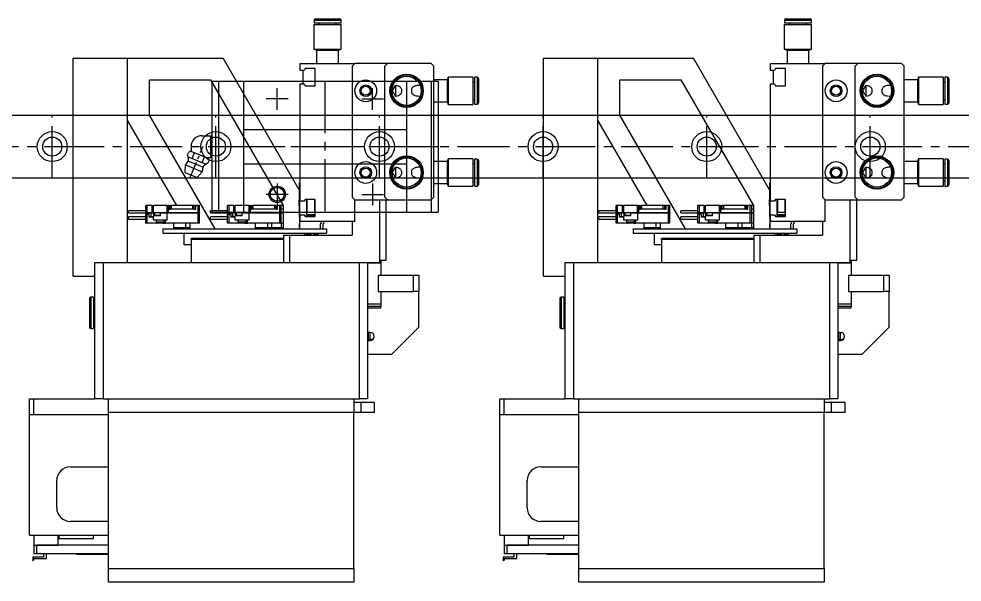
# Model space of a CAD drawing. Extents: x 500 to 100500, y -14500 to 21140.
# Drawn here: x 14296.5 to 14642.4, y -6955.8 to -6749.1 of the extents above; entities that cross this region are included whole.
import ezdxf

# ---------------------------------------------------------------- set-up
doc = ezdxf.new("R2010")
doc.units = 0
doc.linetypes.add('CENTER', pattern=[10.16, 6.35, -1.27, 1.27, -1.27])
doc.linetypes.add('CENTER2', pattern=[28.575, 19.05, -3.175, 3.175, -3.175])
doc.layers.get('0').update_dxf_attribs({"linetype": 'CONTINUOUS'})
doc.layers.add('D', color=7, linetype='CONTINUOUS')
doc.layers.add('M06SMMF-001B', color=7, linetype='CONTINUOUS')

# ---------------------------------------------------------------- blocks, each defined once
blk = doc.blocks.new('KA$C1F1B3A11')
at = {"color": 181, "linetype": 'Continuous'}
for p, q in [((-41.5, 24), (41.5, 24)), ((-41.5, 24), (-41.5, -24)), ((-39.00018, 24), (-39.00018, -24)), ((-29.90009, 24), (-29.90009, -24)), ((29.90007, 24), (29.90007, -24)), ((39.0002, 24), (39.0002, -24)), ((41.5, 24), (41.5, -24)), ((-45.10008, 4), (-41.80017, 4)), ((-41.80019, 4), (-41.5, 4)), ((-41.80017, -4.00002), (-41.80017, 3.99998)), ((-29.90009, 6.29687), (29.90007, 6.29687)), ((-49.10008, 0), (-49.10008, -1.67212)), ((-50.37692, -2.96181), (-49.96225, -1.96075)), ((-49.18282, -1.63791), (-49.96227, -1.96076)), ((-49.18282, -1.63785), (-42.8175, -4.27444)), ((-48.73962, -4.28941), (-47.86705, -2.18284)), ((-51.3174, -9.52155), (-51.11563, -6.68266)), ((-51.11563, -6.68266), (-45.01804, -9.20837)), ((-50.14713, -3.7064), (-43.59834, -6.41899)), ((-49.98537, -5.26051), (-44.81165, -7.40355)), ((-45.00584, -5.83599), (-44.13327, -3.72942)), ((-43.48006, -4), (-41.80017, -4)), ((-42.90933, -6.05499), (-42.49467, -5.05393)), ((-42.49466, -5.05394), (-42.81752, -4.27448)), ((-41.80019, -4), (-41.5, -4)), ((-29.90009, -6.29689), (29.90007, -6.29689)), ((-51.3174, -9.52156), (-46.88278, -11.35844)), ((-46.88277, -11.35844), (-45.01802, -9.20837)), ((-41.5, -24), (41.5, -24))]:
    blk.add_line(p, q, dxfattribs=at)
at = {"color": 1, "linetype": 'CENTER2'}
for p, q in [((-17.5, 13.5), (-17.5, 21.5)), ((0, 24), (0, -24)), ((17.49998, 13.5), (17.49998, 21.5)), ((-13.5, 17.5), (-21.5, 17.5)), ((13.49998, 17.5), (21.49998, 17.5)), ((41.5, 0), (-41.5, 0)), ((-17.5, -13.5), (-17.5, -21.5)), ((17.49998, -13.5), (17.49998, -21.5)), ((-13.5, -17.5), (-21.5, -17.5)), ((13.49998, -17.5), (21.49998, -17.5))]:
    blk.add_line(p, q, dxfattribs=at)
at = {"color": 181, "linetype": 'CENTER'}
blk.add_line((-49.54832, -11.52213), (-44.68303, 0.22376), dxfattribs=at)
at = {"color": 181, "linetype": 'Continuous'}
for radius in [3, 2.55]:
    blk.add_circle((-17.5, -17.5), radius, dxfattribs=at)
for centre, radius, start, end in [((-45.10008, 0), 4, 90, 180), ((-37.55043, 2), 4.24977, 158.33547, 201.66453), ((-55.98318, -5.09943), 6, 2.433665, 20.87177), ((-37.55031, -2), 4.24989, 158.33598, 201.66393), ((-48.06683, -7.94553), 3.3, 131.58036, 157.49996), ((-50.78789, -4.87863), 0.8, 311.57972, 2.432804), ((-40.45665, -11.53073), 6, 114.12778, 132.5663), ((-48.06683, -7.94553), 3.3, 337.49996, 3.419604), ((-43.97415, -7.70097), 0.8, 132.56744, 183.42043)]:
    blk.add_arc(centre, radius, start, end, dxfattribs=at)
blk = doc.blocks.new('KA$C71AE73A2')
at = {"color": 150, "linetype": 'Continuous'}
for p, q in [((0, 11.5), (59.999998, 11.5)), ((0, -11.50015), (59.999998, -11.50015))]:
    blk.add_line(p, q, dxfattribs=at)
at = {"color": 1, "linetype": 'CENTER2'}
for p, q in [((0, 11.5), (0, -11.50015)), ((59.999998, 11.5), (59.999998, -11.50015)), ((0, 0), (59.999998, 0))]:
    blk.add_line(p, q, dxfattribs=at)
at = {"color": 150, "linetype": 'Continuous'}
for centre, radius, start, end in [((0, 0), 5.5, 270, 90), ((0, 0), 3.5, 270, 90), ((59.999998, 0), 5.5, 90, 270), ((59.999998, 0), 3.5, 90, 270)]:
    blk.add_arc(centre, radius, start, end, dxfattribs=at)
blk = doc.blocks.new('KF4X')
at = {"color": 7, "linetype": 'Continuous', "xscale": -1, "rotation": 180}
for p in [(88385.38, -119640.32, 69.39), (88445.38, -119640.32, 69.39), (88505.38, -119640.32, 69.39), (88565.38, -119640.32, 69.39), (88625.38, -119640.32, 69.39), (88685.38, -119640.32, 69.39), (88745.38, -119640.32, 69.39)]:
    blk.add_blockref('KA$C71AE73A2', p, dxfattribs=at)
blk = doc.blocks.new('KSKDKFK')
at = {"layer": 'M06SMMF-001B'}
blk.add_blockref('KF4X', (-105004.29, 93106.14, -121.77), dxfattribs=at)
blk = doc.blocks.new('probe card r')
at = {"color": 6}
for p, q in [((15496.63, -88260.95, 10.47), (15496.63, -88269.99, 10.47)), ((15496.63, -88260.95, 10.47), (15506.63, -88260.95, 10.47)), ((15496.68, -88259.35, 10.47), (15496.68, -88260.35, 10.47)), ((15496.68, -88259.35, 10.47), (15506.58, -88259.35, 10.47)), ((15496.68, -88260.35, 10.47), (15506.58, -88260.35, 10.47)), ((15497.18, -88258.85, 10.47), (15506.08, -88258.85, 10.47)), ((15498.48, -88260.35, 10.47), (15498.48, -88260.95, 10.47)), ((15504.78, -88260.95, 10.47), (15504.78, -88260.35, 10.47)), ((15506.58, -88260.35, 10.47), (15506.58, -88259.35, 10.47)), ((15506.63, -88269.99, 10.47), (15506.63, -88260.95, 10.47)), ((15496.63, -88269.99, 10.47), (15497.63, -88270.35, 10.47)), ((15496.63, -88269.99, 10.47), (15506.63, -88269.99, 10.47)), ((15497.63, -88270.35, 10.47), (15497.63, -88275.25, 10.47)), ((15497.63, -88270.35, 10.47), (15505.63, -88270.35, 10.47)), ((15505.63, -88270.35, 10.47), (15506.63, -88269.99, 10.47)), ((15505.63, -88275.25, 10.47), (15505.63, -88270.35, 10.47)), ((15408.3, -88353.25, 10.47), (15408.3, -88273.25, 10.47)), ((15408.3, -88273.25, 10.47), (15428.3, -88273.25, 10.47)), ((15428.3, -88273.25, 10.47), (15463.3, -88273.25, 10.47)), ((15428.3, -88348.25, 10.47), (15428.3, -88273.25, 10.47)), ((15491.21, -88321.6, 10.47), (15463.3, -88273.25, 10.47)), ((15491.63, -88277.75, 10.47), (15491.63, -88275.25, 10.47)), ((15491.63, -88275.25, 10.47), (15511.63, -88275.25, 10.47)), ((15493.05, -88277.75, 10.47), (15491.63, -88277.75, 10.47)), ((15492.63, -88282.75, 10.47), (15492.63, -88277.75, 10.47)), ((15493.43, -88277.1, 10.47), (15493.05, -88277.75, 10.47)), ((15497.03, -88277.1, 10.47), (15493.43, -88277.1, 10.47)), ((15497.03, -88283.4, 10.47), (15497.03, -88277.1, 10.47)), ((15511.63, -88275.25, 10.47), (15510.63, -88276.25, 10.47)), ((15510.63, -88276.25, 10.47), (15510.63, -88324.25, 10.47)), ((15523.63, -88275.25, 10.47), (15511.63, -88275.25, 10.47)), ((15523.63, -88275.25, 10.47), (15522.63, -88276.25, 10.47)), ((15522.63, -88324.25, 10.47), (15522.63, -88276.25, 10.47)), ((15539.63, -88275.25, 10.47), (15523.63, -88275.25, 10.47)), ((15540.63, -88276.25, 10.47), (15539.63, -88275.25, 10.47)), ((15540.63, -88324.25, 10.47), (15540.63, -88276.25, 10.47)), ((15436.3, -88281.25, 10.47), (15458.68, -88281.25, 10.47)), ((15436.3, -88294.15, 10.47), (15436.3, -88281.25, 10.47)), ((15458.68, -88281.25, 10.47), (15485.3, -88327.36, 10.47)), ((15545.53, -88281.25, 10.47), (15540.63, -88281.25, 10.47)), ((15545.89, -88280.25, 10.47), (15545.53, -88281.25, 10.47)), ((15545.53, -88281.25, 10.47), (15545.53, -88287.3, 10.47)), ((15554.93, -88280.25, 10.47), (15545.89, -88280.25, 10.47)), ((15545.89, -88280.25, 10.47), (15545.89, -88287.81, 10.47)), ((15554.93, -88280.25, 10.47), (15554.93, -88287.81, 10.47)), ((15556.53, -88280.3, 10.47), (15555.53, -88280.3, 10.47)), ((15555.53, -88280.3, 10.47), (15555.53, -88287.79, 10.47)), ((15556.53, -88280.3, 10.47), (15556.53, -88287.79, 10.47)), ((15557.03, -88280.8, 10.47), (15557.03, -88287.53, 10.47)), ((15491.63, -88325.75, 10.47), (15491.63, -88282.75, 10.47)), ((15491.63, -88282.75, 10.47), (15493.05, -88282.75, 10.47)), ((15493.05, -88282.75, 10.47), (15493.43, -88283.4, 10.47)), ((15493.43, -88283.4, 10.47), (15497.03, -88283.4, 10.47)), ((15526.63, -88287.29, 10.47), (15526.63, -88283.22, 10.47)), ((15555.53, -88282.1, 10.47), (15554.93, -88282.1, 10.47)), ((15545.53, -88287.3, 10.47), (15545.53, -88289.25, 10.47)), ((15545.89, -88287.81, 10.47), (15545.89, -88290.25, 10.47)), ((15554.93, -88287.81, 10.47), (15554.93, -88290.25, 10.47)), ((15554.93, -88288.4, 10.47), (15555.53, -88288.4, 10.47)), ((15555.53, -88287.79, 10.47), (15555.53, -88290.2, 10.47)), ((15556.53, -88287.79, 10.47), (15556.53, -88290.2, 10.47)), ((15557.03, -88287.53, 10.47), (15557.03, -88289.7, 10.47)), ((15540.63, -88289.25, 10.47), (15545.53, -88289.25, 10.47)), ((15545.53, -88289.25, 10.47), (15545.89, -88290.25, 10.47)), ((15545.89, -88290.25, 10.47), (15554.93, -88290.25, 10.47)), ((15555.53, -88290.2, 10.47), (15556.53, -88290.2, 10.47)), ((15460.38, -88335.85, 10.47), (15436.3, -88294.15, 10.47)), ((15428.3, -88296.29, 10.47), (15446.26, -88327.39, 10.47)), ((15491.63, -88308.85, 10.47), (15491.61, -88308.85, 10.47)), ((15491.61, -88309.99, 10.47), (15491.61, -88308.85, 10.47)), ((15491.61, -88318.35, 10.47), (15491.61, -88309.99, 10.47)), ((15491.63, -88309.99, 10.47), (15491.61, -88309.99, 10.47)), ((15526.63, -88317.29, 10.47), (15526.63, -88313.22, 10.47)), ((15545.53, -88311.25, 10.47), (15540.63, -88311.25, 10.47)), ((15545.89, -88310.25, 10.47), (15545.53, -88311.25, 10.47)), ((15545.53, -88311.25, 10.47), (15545.53, -88313.76, 10.47)), ((15554.93, -88310.25, 10.47), (15545.89, -88310.25, 10.47)), ((15545.89, -88310.25, 10.47), (15545.89, -88313.39, 10.47)), ((15554.93, -88310.25, 10.47), (15554.93, -88313.39, 10.47)), ((15555.53, -88312.1, 10.47), (15554.93, -88312.1, 10.47)), ((15556.53, -88310.3, 10.47), (15555.53, -88310.3, 10.47)), ((15555.53, -88310.3, 10.47), (15555.53, -88313.41, 10.47)), ((15556.53, -88310.3, 10.47), (15556.53, -88313.41, 10.47)), ((15557.03, -88310.8, 10.47), (15557.03, -88313.6, 10.47)), ((15545.53, -88313.76, 10.47), (15545.53, -88319.25, 10.47)), ((15545.89, -88313.39, 10.47), (15545.89, -88320.25, 10.47)), ((15554.93, -88313.39, 10.47), (15554.93, -88320.25, 10.47)), ((15555.53, -88313.41, 10.47), (15555.53, -88320.2, 10.47)), ((15556.53, -88313.41, 10.47), (15556.53, -88320.2, 10.47)), ((15557.03, -88313.6, 10.47), (15557.03, -88319.7, 10.47)), ((15491.21, -88319.15, 10.47), (15491.51, -88319.15, 10.47)), ((15491.21, -88319.15, 10.47), (15491.21, -88325.28, 10.47)), ((15491.51, -88331.09, 10.47), (15491.51, -88318.85, 10.47)), ((15491.51, -88318.85, 10.47), (15491.63, -88318.85, 10.47)), ((15491.63, -88318.35, 10.47), (15491.61, -88318.35, 10.47)), ((15540.63, -88319.25, 10.47), (15545.53, -88319.25, 10.47)), ((15545.53, -88319.25, 10.47), (15545.89, -88320.25, 10.47)), ((15554.93, -88318.4, 10.47), (15555.53, -88318.4, 10.47)), ((15545.89, -88320.25, 10.47), (15554.93, -88320.25, 10.47)), ((15555.53, -88320.2, 10.47), (15556.53, -88320.2, 10.47)), ((15491.21, -88325.28, 10.47), (15491.51, -88325.28, 10.47)), ((15491.21, -88327.42, 10.47), (15491.21, -88325.28, 10.47)), ((15493.05, -88325.75, 10.47), (15491.63, -88325.75, 10.47)), ((15493.43, -88325.1, 10.47), (15493.05, -88325.75, 10.47)), ((15497.03, -88325.1, 10.47), (15493.43, -88325.1, 10.47)), ((15494.01, -88330.75, 10.47), (15494.01, -88325.1, 10.47)), ((15494.21, -88329.75, 10.47), (15494.21, -88325.1, 10.47)), ((15497.01, -88329.75, 10.47), (15497.01, -88325.1, 10.47)), ((15497.03, -88331.4, 10.47), (15497.03, -88325.1, 10.47)), ((15510.63, -88324.25, 10.47), (15511.63, -88325.25, 10.47)), ((15511.63, -88325.25, 10.47), (15523.63, -88325.25, 10.47)), ((15511.63, -88333.25, 10.47), (15511.63, -88325.25, 10.47)), ((15520.63, -88325.25, 10.47), (15520.63, -88348.25, 10.47)), ((15522.63, -88324.25, 10.47), (15523.63, -88325.25, 10.47)), ((15523.18, -88347.45, 10.47), (15523.18, -88325.25, 10.47)), ((15523.63, -88325.25, 10.47), (15539.63, -88325.25, 10.47)), ((15539.63, -88325.25, 10.47), (15540.63, -88324.25, 10.47)), ((15434.98, -88329.24, 10.47), (15428.64, -88329.24, 10.47)), ((15428.64, -88330.01, 10.47), (15428.64, -88329.24, 10.47)), ((15428.64, -88330.01, 10.47), (15436.94, -88330.01, 10.47)), ((15434.98, -88330.01, 10.47), (15434.98, -88327.39, 10.47)), ((15435.49, -88327.39, 10.47), (15434.98, -88327.39, 10.47)), ((15435.49, -88330.01, 10.47), (15434.98, -88330.01, 10.47)), ((15435.49, -88330.01, 10.47), (15435.49, -88327.39, 10.47)), ((15437.27, -88327.39, 10.47), (15435.49, -88327.39, 10.47)), ((15437.27, -88330.01, 10.47), (15435.49, -88330.01, 10.47)), ((15436.94, -88331.55, 10.47), (15436.94, -88330.01, 10.47)), ((15437.27, -88330.01, 10.47), (15437.27, -88327.39, 10.47)), ((15437.27, -88327.39, 10.47), (15437.78, -88327.39, 10.47)), ((15437.27, -88330.01, 10.47), (15437.78, -88330.01, 10.47)), ((15437.78, -88330.01, 10.47), (15437.78, -88327.39, 10.47)), ((15442.82, -88327.39, 10.47), (15437.78, -88327.39, 10.47)), ((15442.82, -88330.01, 10.47), (15437.78, -88330.01, 10.47)), ((15437.86, -88331.15, 10.47), (15437.86, -88330.01, 10.47)), ((15438.29, -88331.02, 10.47), (15438.29, -88330.01, 10.47)), ((15440.32, -88331.15, 10.47), (15440.32, -88330.13, 10.47)), ((15442.86, -88330.13, 10.47), (15440.32, -88330.13, 10.47)), ((15442.35, -88330.13, 10.47), (15442.35, -88330.01, 10.47)), ((15442.77, -88330.13, 10.47), (15442.77, -88330.01, 10.47)), ((15442.82, -88330.01, 10.47), (15442.82, -88327.39, 10.47)), ((15442.82, -88327.39, 10.47), (15443.32, -88327.39, 10.47)), ((15442.82, -88330.01, 10.47), (15443.32, -88330.01, 10.47)), ((15442.86, -88332.67, 10.47), (15442.86, -88330.13, 10.47)), ((15454.16, -88330.13, 10.47), (15442.86, -88330.13, 10.47)), ((15443.32, -88330.01, 10.47), (15443.32, -88327.39, 10.47)), ((15443.38, -88327.39, 10.47), (15443.32, -88327.39, 10.47)), ((15454.16, -88330.01, 10.47), (15443.32, -88330.01, 10.47)), ((15443.38, -88328.66, 10.47), (15443.38, -88327.39, 10.47)), ((15443.38, -88327.39, 10.47), (15443.89, -88327.39, 10.47)), ((15443.38, -88328.66, 10.47), (15443.89, -88328.66, 10.47)), ((15443.89, -88328.66, 10.47), (15443.89, -88327.39, 10.47)), ((15444.4, -88327.39, 10.47), (15443.89, -88327.39, 10.47)), ((15444.4, -88328.66, 10.47), (15443.89, -88328.66, 10.47)), ((15444.4, -88328.66, 10.47), (15444.4, -88327.39, 10.47)), ((15452.26, -88327.39, 10.47), (15444.4, -88327.39, 10.47)), ((15452.26, -88328.66, 10.47), (15444.4, -88328.66, 10.47)), ((15451.6, -88330.13, 10.47), (15451.6, -88330.01, 10.47)), ((15451.88, -88330.13, 10.47), (15451.88, -88330.01, 10.47)), ((15452.26, -88328.66, 10.47), (15452.26, -88327.39, 10.47)), ((15452.76, -88327.39, 10.47), (15452.26, -88327.39, 10.47)), ((15452.76, -88328.66, 10.47), (15452.26, -88328.66, 10.47)), ((15452.76, -88328.66, 10.47), (15452.76, -88327.39, 10.47)), ((15452.76, -88327.39, 10.47), (15453.27, -88327.39, 10.47)), ((15452.76, -88328.66, 10.47), (15453.27, -88328.66, 10.47)), ((15453.27, -88328.66, 10.47), (15453.27, -88327.39, 10.47)), ((15454.16, -88327.39, 10.47), (15453.27, -88327.39, 10.47)), ((15453.4, -88330.13, 10.47), (15453.4, -88330.01, 10.47)), ((15453.53, -88330.13, 10.47), (15453.53, -88330.01, 10.47)), ((15454.16, -88330.01, 10.47), (15454.16, -88327.39, 10.47)), ((15454.67, -88327.39, 10.47), (15454.16, -88327.39, 10.47)), ((15454.67, -88330.01, 10.47), (15454.16, -88330.01, 10.47)), ((15454.16, -88333.82, 10.47), (15454.16, -88330.13, 10.47)), ((15454.67, -88330.13, 10.47), (15454.16, -88330.13, 10.47)), ((15454.67, -88330.01, 10.47), (15454.67, -88327.39, 10.47)), ((15454.67, -88330.01, 10.47), (15454.67, -88330.13, 10.47)), ((15454.67, -88333.82, 10.47), (15454.67, -88330.13, 10.47)), ((15464.98, -88329.24, 10.47), (15458.64, -88329.24, 10.47)), ((15458.64, -88330.01, 10.47), (15458.64, -88329.24, 10.47)), ((15458.64, -88330.01, 10.47), (15466.94, -88330.01, 10.47)), ((15464.98, -88330.01, 10.47), (15464.98, -88327.39, 10.47)), ((15465.49, -88327.39, 10.47), (15464.98, -88327.39, 10.47)), ((15465.49, -88330.01, 10.47), (15464.98, -88330.01, 10.47)), ((15465.49, -88330.01, 10.47), (15465.49, -88327.39, 10.47)), ((15467.27, -88327.39, 10.47), (15465.49, -88327.39, 10.47)), ((15467.27, -88330.01, 10.47), (15465.49, -88330.01, 10.47)), ((15466.94, -88331.55, 10.47), (15466.94, -88330.01, 10.47)), ((15467.27, -88330.01, 10.47), (15467.27, -88327.39, 10.47)), ((15467.27, -88327.39, 10.47), (15467.78, -88327.39, 10.47)), ((15467.27, -88330.01, 10.47), (15467.78, -88330.01, 10.47)), ((15467.78, -88330.01, 10.47), (15467.78, -88327.39, 10.47)), ((15472.82, -88327.39, 10.47), (15467.78, -88327.39, 10.47)), ((15472.82, -88330.01, 10.47), (15467.78, -88330.01, 10.47)), ((15467.86, -88331.15, 10.47), (15467.86, -88330.01, 10.47)), ((15468.29, -88331.02, 10.47), (15468.29, -88330.01, 10.47)), ((15470.32, -88331.15, 10.47), (15470.32, -88330.13, 10.47)), ((15472.86, -88330.13, 10.47), (15470.32, -88330.13, 10.47)), ((15472.35, -88330.13, 10.47), (15472.35, -88330.01, 10.47)), ((15472.77, -88330.13, 10.47), (15472.77, -88330.01, 10.47)), ((15472.82, -88330.01, 10.47), (15472.82, -88327.39, 10.47)), ((15472.82, -88327.39, 10.47), (15473.32, -88327.39, 10.47)), ((15472.82, -88330.01, 10.47), (15473.32, -88330.01, 10.47)), ((15472.86, -88332.67, 10.47), (15472.86, -88330.13, 10.47)), ((15484.16, -88330.13, 10.47), (15472.86, -88330.13, 10.47)), ((15473.32, -88330.01, 10.47), (15473.32, -88327.39, 10.47)), ((15473.38, -88327.39, 10.47), (15473.32, -88327.39, 10.47)), ((15484.16, -88330.01, 10.47), (15473.32, -88330.01, 10.47)), ((15473.38, -88328.66, 10.47), (15473.38, -88327.39, 10.47)), ((15473.38, -88327.39, 10.47), (15473.89, -88327.39, 10.47)), ((15473.38, -88328.66, 10.47), (15473.89, -88328.66, 10.47)), ((15473.89, -88328.66, 10.47), (15473.89, -88327.39, 10.47)), ((15474.4, -88327.39, 10.47), (15473.89, -88327.39, 10.47)), ((15474.4, -88328.66, 10.47), (15473.89, -88328.66, 10.47)), ((15474.4, -88328.66, 10.47), (15474.4, -88327.39, 10.47)), ((15482.26, -88327.39, 10.47), (15474.4, -88327.39, 10.47)), ((15482.26, -88328.66, 10.47), (15474.4, -88328.66, 10.47)), ((15481.6, -88330.13, 10.47), (15481.6, -88330.01, 10.47)), ((15481.88, -88330.13, 10.47), (15481.88, -88330.01, 10.47)), ((15482.26, -88328.66, 10.47), (15482.26, -88327.39, 10.47)), ((15482.76, -88327.39, 10.47), (15482.26, -88327.39, 10.47)), ((15482.76, -88328.66, 10.47), (15482.26, -88328.66, 10.47)), ((15482.76, -88328.66, 10.47), (15482.76, -88327.39, 10.47)), ((15482.76, -88327.39, 10.47), (15483.27, -88327.39, 10.47)), ((15482.76, -88328.66, 10.47), (15483.27, -88328.66, 10.47)), ((15483.27, -88328.66, 10.47), (15483.27, -88327.39, 10.47)), ((15484.16, -88327.39, 10.47), (15483.27, -88327.39, 10.47)), ((15483.4, -88330.13, 10.47), (15483.4, -88330.01, 10.47)), ((15483.53, -88330.13, 10.47), (15483.53, -88330.01, 10.47)), ((15484.16, -88330.01, 10.47), (15484.16, -88327.39, 10.47)), ((15484.67, -88327.39, 10.47), (15484.16, -88327.39, 10.47)), ((15484.67, -88330.01, 10.47), (15484.16, -88330.01, 10.47)), ((15484.16, -88333.82, 10.47), (15484.16, -88330.13, 10.47)), ((15484.67, -88330.13, 10.47), (15484.16, -88330.13, 10.47)), ((15485.3, -88327.39, 10.47), (15484.67, -88327.39, 10.47)), ((15484.67, -88330.01, 10.47), (15484.67, -88327.39, 10.47)), ((15485.3, -88328.66, 10.47), (15484.67, -88328.66, 10.47)), ((15485.3, -88330.01, 10.47), (15484.67, -88330.01, 10.47)), ((15484.67, -88330.01, 10.47), (15484.67, -88330.13, 10.47)), ((15485.3, -88330.13, 10.47), (15484.67, -88330.13, 10.47)), ((15484.67, -88333.82, 10.47), (15484.67, -88330.13, 10.47)), ((15485.3, -88327.36, 10.47), (15485.3, -88335.85, 10.47)), ((15491.51, -88327.42, 10.47), (15491.21, -88327.42, 10.47)), ((15491.21, -88327.42, 10.47), (15491.21, -88331.67, 10.47)), ((15494.21, -88329.75, 10.47), (15497.01, -88329.75, 10.47)), ((15434.98, -88331.54, 10.47), (15428.64, -88331.54, 10.47)), ((15428.64, -88332.31, 10.47), (15428.64, -88331.54, 10.47)), ((15428.64, -88332.31, 10.47), (15434.98, -88332.31, 10.47)), ((15434.98, -88333.82, 10.47), (15434.98, -88330.57, 10.47)), ((15435.49, -88330.57, 10.47), (15434.98, -88330.57, 10.47)), ((15435.49, -88333.82, 10.47), (15434.98, -88333.82, 10.47)), ((15435.49, -88333.82, 10.47), (15435.49, -88330.57, 10.47)), ((15436.25, -88330.57, 10.47), (15435.49, -88330.57, 10.47)), ((15438.87, -88333.82, 10.47), (15435.49, -88333.82, 10.47)), ((15436.25, -88331.56, 10.47), (15436.25, -88330.57, 10.47)), ((15436.94, -88331.54, 10.47), (15436.25, -88331.54, 10.47)), ((15437.78, -88331.56, 10.47), (15436.25, -88331.56, 10.47)), ((15437.78, -88331.55, 10.47), (15436.94, -88331.55, 10.47)), ((15437.78, -88332.67, 10.47), (15437.78, -88331.15, 10.47)), ((15440.32, -88331.15, 10.47), (15437.78, -88331.15, 10.47)), ((15442.86, -88332.67, 10.47), (15437.78, -88332.67, 10.47)), ((15440.32, -88331.02, 10.47), (15438.29, -88331.02, 10.47)), ((15438.63, -88331.15, 10.47), (15438.63, -88331.02, 10.47)), ((15438.87, -88333.82, 10.47), (15438.87, -88332.67, 10.47)), ((15438.87, -88333.82, 10.47), (15439.12, -88333.82, 10.47)), ((15438.92, -88333.31, 10.47), (15438.92, -88332.67, 10.47)), ((15438.92, -88333.31, 10.47), (15440.75, -88333.31, 10.47)), ((15439.3, -88333.69, 10.47), (15439.73, -88333.69, 10.47)), ((15439.37, -88333.82, 10.47), (15439.37, -88333.69, 10.47)), ((15439.49, -88331.15, 10.47), (15439.49, -88331.02, 10.47)), ((15440.75, -88333.31, 10.47), (15441.72, -88333.31, 10.47)), ((15441.15, -88333.69, 10.47), (15441.33, -88333.69, 10.47)), ((15441.27, -88333.82, 10.47), (15441.27, -88333.69, 10.47)), ((15441.27, -88333.82, 10.47), (15442.22, -88333.82, 10.47)), ((15441.72, -88333.31, 10.47), (15441.72, -88332.67, 10.47)), ((15442.22, -88333.82, 10.47), (15442.22, -88332.67, 10.47)), ((15454.16, -88333.82, 10.47), (15442.22, -88333.82, 10.47)), ((15445.23, -88335.59, 10.47), (15445.23, -88333.82, 10.47)), ((15449.68, -88335.59, 10.47), (15449.68, -88333.82, 10.47)), ((15451.2, -88335.59, 10.47), (15451.2, -88333.82, 10.47)), ((15454.67, -88333.82, 10.47), (15454.16, -88333.82, 10.47)), ((15464.98, -88331.54, 10.47), (15458.64, -88331.54, 10.47)), ((15458.64, -88332.31, 10.47), (15458.64, -88331.54, 10.47)), ((15458.64, -88332.31, 10.47), (15464.98, -88332.31, 10.47)), ((15464.98, -88333.82, 10.47), (15464.98, -88330.57, 10.47)), ((15465.49, -88330.57, 10.47), (15464.98, -88330.57, 10.47)), ((15465.49, -88333.82, 10.47), (15464.98, -88333.82, 10.47)), ((15465.49, -88333.82, 10.47), (15465.49, -88330.57, 10.47)), ((15466.25, -88330.57, 10.47), (15465.49, -88330.57, 10.47)), ((15468.87, -88333.82, 10.47), (15465.49, -88333.82, 10.47)), ((15466.25, -88331.56, 10.47), (15466.25, -88330.57, 10.47)), ((15466.94, -88331.54, 10.47), (15466.25, -88331.54, 10.47)), ((15467.78, -88331.56, 10.47), (15466.25, -88331.56, 10.47)), ((15467.78, -88331.55, 10.47), (15466.94, -88331.55, 10.47)), ((15467.78, -88332.67, 10.47), (15467.78, -88331.15, 10.47)), ((15470.32, -88331.15, 10.47), (15467.78, -88331.15, 10.47)), ((15472.86, -88332.67, 10.47), (15467.78, -88332.67, 10.47)), ((15470.32, -88331.02, 10.47), (15468.29, -88331.02, 10.47)), ((15468.63, -88331.15, 10.47), (15468.63, -88331.02, 10.47)), ((15468.87, -88333.82, 10.47), (15468.87, -88332.67, 10.47)), ((15468.87, -88333.82, 10.47), (15469.12, -88333.82, 10.47)), ((15468.92, -88333.31, 10.47), (15468.92, -88332.67, 10.47)), ((15468.92, -88333.31, 10.47), (15470.75, -88333.31, 10.47)), ((15469.3, -88333.69, 10.47), (15469.73, -88333.69, 10.47)), ((15469.37, -88333.82, 10.47), (15469.37, -88333.69, 10.47)), ((15469.49, -88331.15, 10.47), (15469.49, -88331.02, 10.47)), ((15470.75, -88333.31, 10.47), (15471.72, -88333.31, 10.47)), ((15471.15, -88333.69, 10.47), (15471.33, -88333.69, 10.47)), ((15471.27, -88333.82, 10.47), (15471.27, -88333.69, 10.47)), ((15471.27, -88333.82, 10.47), (15472.22, -88333.82, 10.47)), ((15471.72, -88333.31, 10.47), (15471.72, -88332.67, 10.47)), ((15472.22, -88333.82, 10.47), (15472.22, -88332.67, 10.47)), ((15484.16, -88333.82, 10.47), (15472.22, -88333.82, 10.47)), ((15475.23, -88335.59, 10.47), (15475.23, -88333.82, 10.47)), ((15479.68, -88335.59, 10.47), (15479.68, -88333.82, 10.47)), ((15481.2, -88335.59, 10.47), (15481.2, -88333.82, 10.47)), ((15484.67, -88333.82, 10.47), (15484.16, -88333.82, 10.47)), ((15485.3, -88333.82, 10.47), (15484.67, -88333.82, 10.47)), ((15484.68, -88335.59, 10.47), (15484.68, -88333.82, 10.47)), ((15491.21, -88331.67, 10.47), (15491.51, -88331.67, 10.47)), ((15491.51, -88333.95, 10.47), (15491.21, -88333.95, 10.47)), ((15491.21, -88333.95, 10.47), (15491.21, -88335.35, 10.47)), ((15491.51, -88331.09, 10.47), (15491.63, -88331.09, 10.47)), ((15491.51, -88335.85, 10.47), (15491.51, -88331.09, 10.47)), ((15491.63, -88333.25, 10.47), (15491.63, -88330.75, 10.47)), ((15491.63, -88330.75, 10.47), (15493.05, -88330.75, 10.47)), ((15510.63, -88333.25, 10.47), (15491.63, -88333.25, 10.47)), ((15493.05, -88330.75, 10.47), (15493.43, -88331.4, 10.47)), ((15493.25, -88331.09, 10.47), (15497.03, -88331.09, 10.47)), ((15493.43, -88331.4, 10.47), (15497.03, -88331.4, 10.47)), ((15497.03, -88330.75, 10.47), (15494.01, -88330.75, 10.47)), ((15499.22, -88333.25, 10.47), (15499.11, -88334.01, 10.47)), ((15500.22, -88333.25, 10.47), (15500.11, -88334.01, 10.47)), ((15510.63, -88333.25, 10.47), (15510.63, -88338.25, 10.47)), ((15511.63, -88333.25, 10.47), (15510.63, -88333.25, 10.47)), ((15441.2, -88335.85, 10.47), (15441.2, -88337.45, 10.47)), ((15441.2, -88335.85, 10.47), (15501.2, -88335.85, 10.47)), ((15449.68, -88335.59, 10.47), (15445.23, -88335.59, 10.47)), ((15445.39, -88335.85, 10.47), (15445.23, -88335.59, 10.47)), ((15449.62, -88335.85, 10.47), (15449.68, -88335.59, 10.47)), ((15451.2, -88335.59, 10.47), (15449.68, -88335.59, 10.47)), ((15451.05, -88335.85, 10.47), (15451.2, -88335.59, 10.47)), ((15451.1, -88335.77, 10.47), (15451.14, -88335.85, 10.47)), ((15479.68, -88335.59, 10.47), (15475.23, -88335.59, 10.47)), ((15475.39, -88335.85, 10.47), (15475.23, -88335.59, 10.47)), ((15479.62, -88335.85, 10.47), (15479.68, -88335.59, 10.47)), ((15481.2, -88335.59, 10.47), (15479.68, -88335.59, 10.47)), ((15481.05, -88335.85, 10.47), (15481.2, -88335.59, 10.47)), ((15484.68, -88335.59, 10.47), (15481.2, -88335.59, 10.47)), ((15484.62, -88335.85, 10.47), (15484.68, -88335.59, 10.47)), ((15485.3, -88335.59, 10.47), (15484.68, -88335.59, 10.47)), ((15491.21, -88335.35, 10.47), (15491.51, -88335.35, 10.47)), ((15498.91, -88334.01, 10.47), (15498.91, -88335.85, 10.47)), ((15499.11, -88334.01, 10.47), (15498.91, -88334.01, 10.47)), ((15499.91, -88334.01, 10.47), (15499.91, -88335.85, 10.47)), ((15500.11, -88334.01, 10.47), (15499.91, -88334.01, 10.47)), ((15501.2, -88335.85, 10.47), (15501.2, -88337.45, 10.47)), ((15441.2, -88337.45, 10.47), (15501.2, -88337.45, 10.47)), ((15449, -88341.75, 10.47), (15449, -88337.45, 10.47)), ((15451.55, -88339.79, 10.47), (15451.55, -88339.49, 10.47)), ((15485.63, -88339.49, 10.47), (15451.55, -88339.49, 10.47)), ((15451.55, -88339.79, 10.47), (15451.55, -88348.25, 10.47)), ((15485.63, -88339.79, 10.47), (15451.55, -88339.79, 10.47)), ((15485.63, -88348.25, 10.47), (15485.63, -88338.25, 10.47)), ((15485.63, -88338.25, 10.47), (15487.63, -88338.25, 10.47)), ((15487.63, -88338.25, 10.47), (15487.63, -88348.25, 10.47)), ((15487.63, -88338.25, 10.47), (15510.63, -88338.25, 10.47)), ((15493.3, -88338.25, 10.47), (15493.3, -88337.45, 10.47)), ((15494.03, -88338.25, 10.47), (15494.03, -88337.45, 10.47)), ((15494.13, -88338.25, 10.47), (15494.13, -88337.45, 10.47)), ((15494.56, -88338.25, 10.47), (15494.56, -88337.45, 10.47)), ((15494.66, -88338.25, 10.47), (15494.66, -88337.45, 10.47)), ((15495.03, -88338.25, 10.47), (15495.03, -88337.45, 10.47)), ((15495.13, -88338.25, 10.47), (15495.13, -88337.45, 10.47)), ((15495.56, -88338.25, 10.47), (15495.56, -88337.45, 10.47)), ((15495.66, -88338.25, 10.47), (15495.66, -88337.45, 10.47)), ((15496.57, -88338.25, 10.47), (15496.57, -88337.45, 10.47)), ((15496.67, -88338.25, 10.47), (15496.67, -88337.45, 10.47)), ((15497.1, -88338.25, 10.47), (15497.1, -88337.45, 10.47)), ((15497.2, -88338.25, 10.47), (15497.2, -88337.45, 10.47)), ((15497.57, -88338.25, 10.47), (15497.57, -88337.45, 10.47)), ((15497.67, -88338.25, 10.47), (15497.67, -88337.45, 10.47)), ((15498.1, -88338.25, 10.47), (15498.1, -88337.45, 10.47)), ((15498.2, -88338.25, 10.47), (15498.2, -88337.45, 10.47)), ((15451.55, -88341.75, 10.47), (15449, -88341.75, 10.47)), ((15520.63, -88347.45, 10.47), (15521.15, -88347.45, 10.47)), ((15521.15, -88347.45, 10.47), (15521.15, -88348.45, 10.47)), ((15521.15, -88347.45, 10.47), (15523.18, -88347.45, 10.47)), ((15416.3, -88398.25, 10.47), (15416.3, -88348.25, 10.47)), ((15416.3, -88348.25, 10.47), (15419.3, -88348.25, 10.47)), ((15419.3, -88348.25, 10.47), (15419.3, -88398.25, 10.47)), ((15419.3, -88348.25, 10.47), (15513.3, -88348.25, 10.47)), ((15513.3, -88398.25, 10.47), (15513.3, -88348.25, 10.47)), ((15513.3, -88348.25, 10.47), (15516.3, -88348.25, 10.47)), ((15516.3, -88348.25, 10.47), (15520.63, -88348.25, 10.47)), ((15516.3, -88348.25, 10.47), (15516.3, -88398.25, 10.47)), ((15521.15, -88348.45, 10.47), (15516.3, -88348.45, 10.47)), ((15521.15, -88348.45, 10.47), (15521.15, -88352.95, 10.47)), ((15408.3, -88353.25, 10.47), (15416.3, -88353.25, 10.47)), ((15520.15, -88352.95, 10.47), (15521.15, -88352.95, 10.47)), ((15520.15, -88352.95, 10.47), (15520.15, -88358.95, 10.47)), ((15520.15, -88352.95, 10.47), (15533.15, -88352.95, 10.47)), ((15533.15, -88358.95, 10.47), (15533.15, -88352.95, 10.47)), ((15533.15, -88352.95, 10.47), (15535.15, -88352.95, 10.47)), ((15535.15, -88352.95, 10.47), (15535.15, -88358.95, 10.47)), ((15414.3, -88361.5, 10.47), (15414.3, -88372, 10.47)), ((15415.8, -88361, 10.47), (15414.8, -88361, 10.47)), ((15414.8, -88361, 10.47), (15414.8, -88372.5, 10.47)), ((15415.8, -88361, 10.47), (15415.8, -88372.5, 10.47)), ((15520.15, -88358.95, 10.47), (15521.15, -88358.95, 10.47)), ((15520.15, -88358.95, 10.47), (15533.15, -88358.95, 10.47)), ((15521.15, -88358.95, 10.47), (15521.15, -88363.45, 10.47)), ((15534.65, -88358.95, 10.47), (15533.15, -88358.95, 10.47)), ((15535.15, -88358.95, 10.47), (15534.65, -88358.95, 10.47)), ((15535.15, -88371.95, 10.47), (15535.15, -88358.95, 10.47)), ((15416.3, -88363.25, 10.47), (15415.8, -88363.25, 10.47)), ((15516.3, -88363.45, 10.47), (15521.15, -88363.45, 10.47)), ((15521.15, -88364.45, 10.47), (15516.3, -88364.45, 10.47)), ((15516.3, -88364.95, 10.47), (15521.15, -88364.95, 10.47)), ((15521.15, -88363.45, 10.47), (15521.15, -88364.45, 10.47)), ((15521.15, -88364.95, 10.47), (15521.15, -88364.45, 10.47)), ((15415.8, -88370.25, 10.47), (15416.3, -88370.25, 10.47)), ((15525.15, -88381.95, 10.47), (15535.15, -88371.95, 10.47)), ((15414.8, -88372.5, 10.47), (15415.8, -88372.5, 10.47)), ((15517.25, -88373.91, 10.47), (15516.62, -88373.91, 10.47)), ((15516.62, -88376.47, 10.47), (15516.62, -88373.91, 10.47)), ((15517.25, -88376.47, 10.47), (15517.25, -88373.91, 10.47)), ((15517.25, -88376.47, 10.47), (15516.62, -88376.47, 10.47)), ((15516.62, -88376.91, 10.47), (15516.62, -88376.47, 10.47)), ((15516.62, -88376.91, 10.47), (15517.25, -88376.91, 10.47)), ((15517.25, -88376.91, 10.47), (15517.25, -88376.47, 10.47)), ((15516.3, -88381.95, 10.47), (15525.15, -88381.95, 10.47)), ((15392.3, -88404.05, 10.47), (15392.3, -88398.25, 10.47)), ((15392.3, -88398.25, 10.47), (15393.8, -88398.25, 10.47)), ((15393.8, -88398.25, 10.47), (15393.8, -88404.05, 10.47)), ((15393.8, -88398.25, 10.47), (15416.3, -88398.25, 10.47)), ((15419.3, -88398.25, 10.47), (15416.3, -88398.25, 10.47)), ((15419.3, -88398.25, 10.47), (15513.3, -88398.25, 10.47)), ((15421.3, -88403.25, 10.47), (15421.3, -88398.25, 10.47)), ((15511.3, -88398.25, 10.47), (15511.3, -88403.25, 10.47)), ((15513.9, -88399.65, 10.47), (15511.3, -88399.65, 10.47)), ((15516.3, -88398.25, 10.47), (15513.3, -88398.25, 10.47)), ((15513.9, -88403.25, 10.47), (15513.9, -88399.65, 10.47)), ((15518.9, -88399.65, 10.47), (15513.9, -88399.65, 10.47)), ((15518.9, -88403.25, 10.47), (15518.9, -88399.65, 10.47)), ((15392.3, -88448.25, 10.47), (15392.3, -88404.05, 10.47)), ((15392.3, -88404.05, 10.47), (15421.3, -88404.05, 10.47)), ((15393.8, -88404.05, 10.47), (15421.3, -88404.05, 10.47)), ((15421.3, -88460.55, 54.46), (15421.3, -88403.25, 10.47)), ((15511.3, -88403.25, 10.47), (15421.3, -88403.25, 10.47)), ((15513.9, -88403.25, 10.47), (15511.3, -88403.25, 10.47)), ((15511.3, -88460.55, 54.46), (15511.3, -88403.25, 10.47)), ((15518.9, -88403.25, 10.47), (15513.9, -88403.25, 10.47)), ((15407.3, -88423.25, 10.47), (15421.3, -88423.25, 10.47)), ((15402.3, -88438.25, 10.47), (15402.3, -88428.25, 10.47)), ((15421.3, -88443.25, 10.47), (15407.3, -88443.25, 10.47)), ((15392.3, -88448.25, 10.47), (15421.3, -88448.25, 10.47)), ((15394.02, -88451.99, 10.47), (15394.02, -88448.25, 10.47)), ((15402.8, -88451.99, 10.47), (15402.8, -88448.25, 10.47)), ((15403.1, -88448.25, 10.47), (15403.1, -88449.55, 10.47)), ((15403.1, -88449.55, 10.47), (15415.8, -88449.55, 10.47)), ((15415.8, -88449.55, 10.47), (15415.8, -88448.25, 10.47)), ((15394.02, -88451.99, 10.47), (15402.8, -88451.99, 10.47)), ((15394.02, -88455.19, 10.47), (15394.02, -88451.99, 10.47)), ((15395.02, -88455.19, 10.47), (15395.02, -88451.99, 10.47)), ((15421.3, -88451.99, 10.47), (15395.02, -88451.99, 10.47)), ((15393.58, -88456.42, 10.47), (15393.58, -88457.65, 10.47)), ((15393.64, -88457.75, 10.47), (15393.58, -88457.66, 10.47)), ((15397.48, -88456.37, 10.47), (15393.63, -88456.37, 10.47)), ((15393.84, -88457.52, 10.47), (15393.67, -88457.75, 10.47)), ((15393.84, -88456.9, 10.47), (15393.84, -88457.52, 10.47)), ((15393.89, -88456.85, 10.47), (15398.44, -88456.85, 10.47)), ((15395.02, -88455.19, 10.47), (15394.02, -88455.19, 10.47)), ((15421.3, -88455.19, 10.47), (15395.02, -88455.19, 10.47)), ((15397.45, -88455.2, 10.47), (15397.45, -88455.19, 10.47)), ((15398.61, -88455.2, 10.47), (15397.45, -88455.2, 10.47)), ((15397.48, -88455.2, 10.47), (15397.48, -88456.37, 10.47)), ((15398.58, -88456.72, 10.47), (15398.58, -88455.2, 10.47)), ((15398.61, -88455.2, 10.47), (15398.61, -88455.19, 10.47)), ((15409.52, -88455.2, 10.47), (15409.52, -88455.19, 10.47)), ((15409.52, -88455.2, 10.47), (15409.52, -88455.3, 10.47)), ((15421.3, -88455.2, 10.47), (15409.52, -88455.2, 10.47)), ((15412.52, -88455.2, 10.47), (15409.52, -88455.2, 10.47)), ((15409.52, -88455.3, 10.47), (15421.3, -88455.3, 10.47)), ((15412.52, -88455.2, 10.47), (15412.52, -88455.19, 10.47)), ((15413.52, -88455.2, 10.47), (15413.52, -88455.19, 10.47)), ((15413.52, -88455.2, 10.47), (15413.52, -88455.3, 10.47)), ((15413.52, -88455.2, 10.47), (15421.3, -88455.2, 10.47)), ((15416.52, -88455.2, 10.47), (15413.52, -88455.2, 10.47)), ((15421.3, -88455.3, 10.47), (15413.52, -88455.3, 10.47)), ((15416.52, -88455.2, 10.47), (15416.52, -88455.19, 10.47)), ((15417.52, -88455.2, 10.47), (15417.52, -88455.19, 10.47)), ((15417.52, -88455.2, 10.47), (15417.52, -88455.3, 10.47)), ((15421.3, -88455.2, 10.47), (15417.52, -88455.2, 10.47)), ((15420.52, -88455.2, 10.47), (15417.52, -88455.2, 10.47)), ((15417.52, -88455.3, 10.47), (15421.3, -88455.3, 10.47)), ((15420.52, -88455.2, 10.47), (15420.52, -88455.19, 10.47)), ((15421.3, -88465.55, 54.46), (15421.3, -88460.55, 54.46)), ((15421.3, -88460.55, 54.46), (15511.3, -88460.55, 54.46)), ((15511.3, -88460.55, 54.46), (15511.3, -88465.55, 54.46)), ((15511.3, -88465.55, 54.46), (15421.3, -88465.55, 54.46))]:
    blk.add_line(p, q, dxfattribs=at)
at = {"color": 6, "elevation": 10.47, "flags": 128}
for points in [[(15440.75, -88333.31), (15440.75, -88333.38), (15440.74, -88333.45), (15440.73, -88333.52), (15440.72, -88333.58), (15440.7, -88333.63), (15440.68, -88333.66), (15440.66, -88333.68), (15440.63, -88333.69)], [(15470.75, -88333.31), (15470.75, -88333.38), (15470.74, -88333.45), (15470.73, -88333.52), (15470.72, -88333.58), (15470.7, -88333.63), (15470.68, -88333.66), (15470.66, -88333.68), (15470.63, -88333.69)]]:
    blk.add_lwpolyline(points, dxfattribs=at)
at = {"color": 6}
for centre, radius in [((15515.63, -88285.25, 10.47), 4), ((15530.63, -88285.25, 10.47), 6.12), ((15530.63, -88285.25, 10.47), 5.81), ((15530.63, -88285.25, 10.47), 5.35), ((15515.63, -88285.25, 10.47), 2.15), ((15515.63, -88285.25, 10.47), 1.65), ((15530.63, -88315.25, 10.47), 6.12), ((15530.63, -88315.25, 10.47), 5.81), ((15515.63, -88315.25, 10.47), 4), ((15515.63, -88315.25, 10.47), 2.15), ((15530.63, -88315.25, 10.47), 5.35), ((15515.63, -88315.25, 10.47), 1.65)]:
    blk.add_circle(centre, radius, dxfattribs=at)
for centre, radius, start, end in [((15497.18, -88259.35, 10.47), 0.5, 90, 180), ((15506.08, -88259.35, 10.47), 0.5, 0, 90), ((15556.53, -88280.8, 10.47), 0.5, 0, 90), ((15556.53, -88289.7, 10.47), 0.5, 270, 0), ((15556.53, -88310.8, 10.47), 0.5, 0, 90), ((15556.53, -88319.7, 10.47), 0.5, 270, 0), ((15439.3, -88333.31, 10.47), 0.381, 180, 270), ((15441.33, -88333.31, 10.47), 0.381, 270, 0), ((15469.3, -88333.31, 10.47), 0.381, 180, 270), ((15471.33, -88333.31, 10.47), 0.381, 270, 0), ((15414.8, -88361.5, 10.47), 0.5, 90, 180), ((15414.8, -88372, 10.47), 0.5, 180, 270), ((15516.62, -88374.91, 10.47), 1, 90, 108.4227), ((15517.25, -88375.41, 10.47), 1.5, 0, 90), ((15517.25, -88375.41, 10.47), 1.5, 270, 0), ((15517.44, -88375.14, 10.47), 1.34, 261.9505, 348.5782), ((15516.62, -88375.09, 10.47), 1.38, 256.83, 270.0869), ((15516.62, -88375.91, 10.47), 1, 251.5773, 270), ((15407.3, -88428.25, 10.47), 5, 90, 180), ((15407.3, -88438.25, 10.47), 5, 180, 270), ((15393.63, -88456.42, 10.47), 0.05, 90, 180), ((15393.59, -88457.65, 10.47), 0.01, 180, 217.1555), ((15393.65, -88457.74, 10.47), 0.01, 217.1555, 258.0576), ((15393.66, -88457.72, 10.47), 0.035, 258.0576, 281.9424), ((15393.66, -88457.74, 10.47), 0.01, 281.9424, 322.8445), ((15393.89, -88456.9, 10.47), 0.05, 90, 180), ((15398.44, -88456.72, 10.47), 0.132, 270, 0)]:
    blk.add_arc(centre, radius, start, end, dxfattribs=at)
for points, knots in [([(15526.63, -88287.29, 10.47), (15526.42, -88286.94, 10.47), (15526.14, -88286.46, 10.47), (15525.8, -88285.92, 10.47), (15525.65, -88285.67, 10.47), (15525.55, -88285.51, 10.47), (15525.48, -88285.41, 10.47), (15525.44, -88285.34, 10.47), (15525.42, -88285.29, 10.47), (15525.41, -88285.24, 10.47), (15525.43, -88285.18, 10.47), (15525.56, -88284.98, 10.47), (15525.96, -88284.33, 10.47), (15526.34, -88283.69, 10.47), (15526.63, -88283.22, 10.47)], [0, 0, 0, 0, 0.250355, 0.345739, 0.405349, 0.442967, 0.466992, 0.482479, 0.495234, 0.501925, 0.508595, 0.537854, 0.653568, 1, 1, 1, 1]), ([(15526.63, -88283.22, 10.47), (15526.93, -88283.27, 10.47), (15527.5, -88283.38, 10.47), (15528.17, -88283.72, 10.47), (15528.58, -88284.18, 10.47), (15528.74, -88284.66, 10.47), (15528.78, -88285.21, 10.47), (15528.76, -88285.78, 10.47), (15528.6, -88286.3, 10.47), (15528.21, -88286.75, 10.47), (15527.55, -88287.11, 10.47), (15526.96, -88287.22, 10.47), (15526.63, -88287.29, 10.47)], [0, 0, 0, 0, 0.141712, 0.272908, 0.347318, 0.422233, 0.490545, 0.569904, 0.651497, 0.72049, 0.841443, 1, 1, 1, 1]), ([(15535.55, -88287.35, 10.47), (15534.9, -88287.31, 10.47), (15533.99, -88287.25, 10.47), (15533.05, -88286.75, 10.47), (15532.67, -88286.31, 10.47), (15532.51, -88285.83, 10.47), (15532.47, -88285.28, 10.47), (15532.5, -88284.7, 10.47), (15532.67, -88284.19, 10.47), (15533.06, -88283.74, 10.47), (15533.92, -88283.3, 10.47), (15534.83, -88283.16, 10.47), (15535.47, -88283.15, 10.47), (15535.55, -88283.15, 10.47)], [0, 0, 0, 0, 0.2327, 0.325116, 0.383024, 0.441305, 0.494609, 0.556737, 0.620001, 0.67354, 0.769505, 0.972102, 1, 1, 1, 1]), ([(15526.63, -88317.29, 10.47), (15526.42, -88316.94, 10.47), (15526.14, -88316.46, 10.47), (15525.8, -88315.92, 10.47), (15525.65, -88315.67, 10.47), (15525.55, -88315.51, 10.47), (15525.48, -88315.41, 10.47), (15525.44, -88315.34, 10.47), (15525.42, -88315.29, 10.47), (15525.41, -88315.24, 10.47), (15525.43, -88315.18, 10.47), (15525.56, -88314.98, 10.47), (15525.96, -88314.33, 10.47), (15526.34, -88313.69, 10.47), (15526.63, -88313.22, 10.47)], [0, 0, 0, 0, 0.250355, 0.345739, 0.405349, 0.442967, 0.466992, 0.482479, 0.495234, 0.501925, 0.508595, 0.537854, 0.653568, 1, 1, 1, 1]), ([(15526.63, -88313.22, 10.47), (15526.93, -88313.27, 10.47), (15527.5, -88313.38, 10.47), (15528.17, -88313.72, 10.47), (15528.58, -88314.18, 10.47), (15528.74, -88314.66, 10.47), (15528.78, -88315.21, 10.47), (15528.76, -88315.78, 10.47), (15528.6, -88316.3, 10.47), (15528.21, -88316.75, 10.47), (15527.55, -88317.11, 10.47), (15526.96, -88317.22, 10.47), (15526.63, -88317.29, 10.47)], [0, 0, 0, 0, 0.141712, 0.272908, 0.347318, 0.422233, 0.490545, 0.569904, 0.651497, 0.72049, 0.841443, 1, 1, 1, 1]), ([(15535.55, -88317.35, 10.47), (15534.9, -88317.31, 10.47), (15533.99, -88317.25, 10.47), (15533.05, -88316.75, 10.47), (15532.67, -88316.31, 10.47), (15532.51, -88315.83, 10.47), (15532.47, -88315.28, 10.47), (15532.5, -88314.7, 10.47), (15532.67, -88314.19, 10.47), (15533.06, -88313.74, 10.47), (15533.92, -88313.3, 10.47), (15534.83, -88313.16, 10.47), (15535.47, -88313.15, 10.47), (15535.55, -88313.15, 10.47)], [0, 0, 0, 0, 0.2327, 0.325116, 0.383024, 0.441305, 0.494609, 0.556737, 0.620001, 0.67354, 0.769505, 0.972102, 1, 1, 1, 1]), ([(15439.31, -88333.69, 10.47), (15439.32, -88333.69, 10.47), (15439.33, -88333.69, 10.47), (15439.53, -88333.69, 10.47), (15439.84, -88333.69, 10.47), (15440.24, -88333.69, 10.47), (15440.5, -88333.69, 10.47), (15440.63, -88333.69, 10.47)], [0, 0, 0, 0, 0.1700969, 0.3775727, 0.5850485, 0.7925242, 1, 1, 1, 1]), ([(15440.63, -88333.69, 10.47), (15440.76, -88333.69, 10.47), (15440.96, -88333.69, 10.47), (15441.09, -88333.69, 10.47), (15441.14, -88333.69, 10.47)], [0, 0, 0, 0, 0.604268, 1, 1, 1, 1]), ([(15469.52, -88333.69, 10.47), (15469.48, -88333.69, 10.47), (15469.36, -88333.69, 10.47), (15469.29, -88333.69, 10.47), (15469.32, -88333.69, 10.47), (15469.53, -88333.69, 10.47), (15469.84, -88333.69, 10.47), (15470.24, -88333.69, 10.47), (15470.5, -88333.69, 10.47), (15470.63, -88333.69, 10.47)], [0, 0, 0, 0, 0.066993, 0.222494, 0.377995, 0.533496, 0.688998, 0.844499, 1, 1, 1, 1]), ([(15470.63, -88333.69, 10.47), (15470.76, -88333.69, 10.47), (15470.96, -88333.69, 10.47), (15471.09, -88333.69, 10.47), (15471.14, -88333.69, 10.47)], [0, 0, 0, 0, 0.604268, 1, 1, 1, 1])]:
    blk.add_open_spline(points, degree=3, knots=knots, dxfattribs=at)

msp = doc.modelspace()

# ---------------------------------------------------------------- block references
at = {"color": 0}
for p in [(-1091.96, 81509.71, -150.01), (-919.46, 81509.71, -150.01)]:
    msp.add_blockref('probe card r', p, dxfattribs=at)
at = {"color": 7, "linetype": 'Continuous'}
msp.add_blockref('KA$C1F1B3A11', (14408.71, -6796.04, -107.65), dxfattribs=at)
at = {"layer": 'D'}
msp.add_blockref('KSKDKFK', (30867.63, 19738.15, -55.27), dxfattribs=at)

doc.saveas('drawing.dxf')
